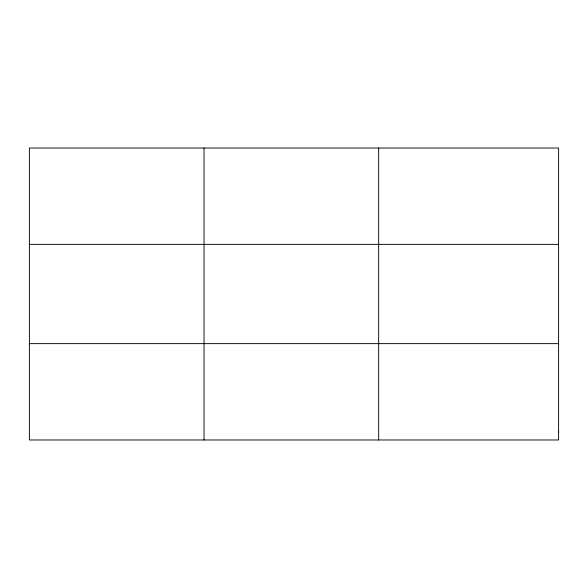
<?xml version="1.0" encoding="UTF-8"?>
<svg xmlns="http://www.w3.org/2000/svg" width="588" height="588" viewBox="0 0 588 588"><rect width="100%" height="100%" fill="white"/><g stroke="black" fill="none" stroke-linecap="round" stroke-linejoin="round"><path stroke-width="0.88" d="M204.036 439.978L204.036 148.022M378.672 439.978L378.672 148.022M29.4 244.365L558.6 244.365M29.4 343.635L558.6 343.635M558.6 431.952L558.6 439.978L29.4 439.978L29.4 148.022L558.6 148.022L558.6 431.952"/></g></svg>
